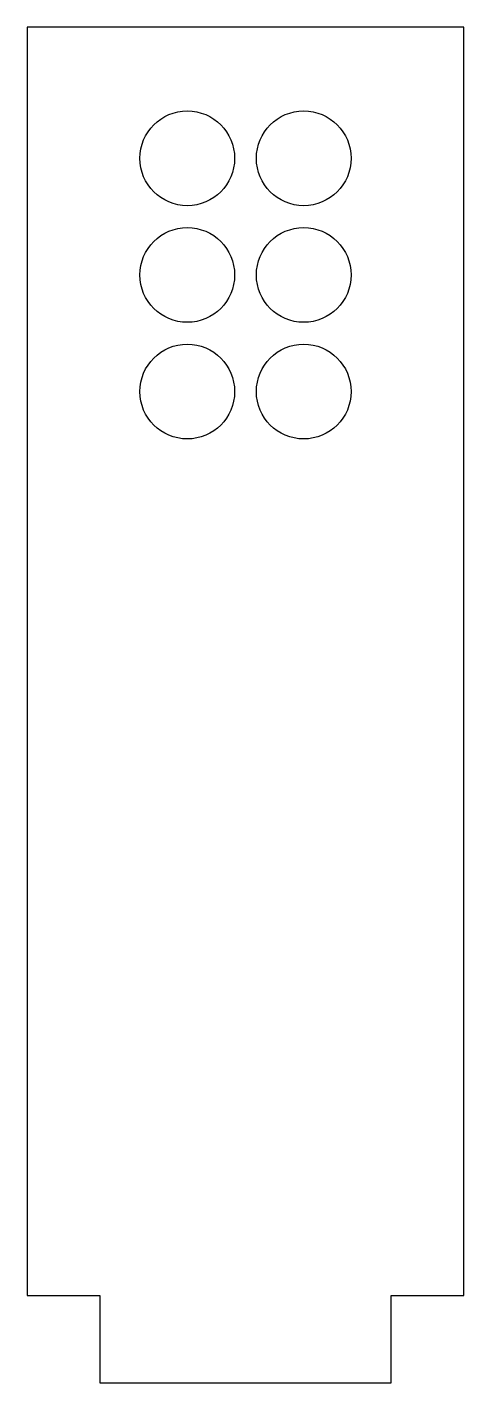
# Model space of a CAD drawing. Header units: millimetres. Extents: x -15 to 15, y -49.5 to 43.5.
import ezdxf

# ---------------------------------------------------------------- set-up
doc = ezdxf.new("R2010")
doc.units = ezdxf.units.MM

msp = doc.modelspace()

# ---------------------------------------------------------------- linework, layer by layer
at = {"color": 7, "linetype": 'Continuous', "lineweight": 25}
for p, q in [((15, 43.5), (-15, 43.5)), ((-15, 43.5), (-15, -43.5)), ((15, -43.5), (15, 43.5)), ((-15, -43.5), (-10, -43.5)), ((-10, -43.5), (-10, -49.5)), ((10, -43.5), (15, -43.5)), ((10, -49.5), (10, -43.5)), ((-10, -49.5), (10, -49.5))]:
    msp.add_line(p, q, dxfattribs=at)
for centre in [(-4, 34.5), (4, 34.5), (-4, 26.5), (4, 26.5), (-4, 18.5), (4, 18.5)]:
    msp.add_circle(centre, 3.25, dxfattribs=at)

doc.saveas('drawing.dxf')
